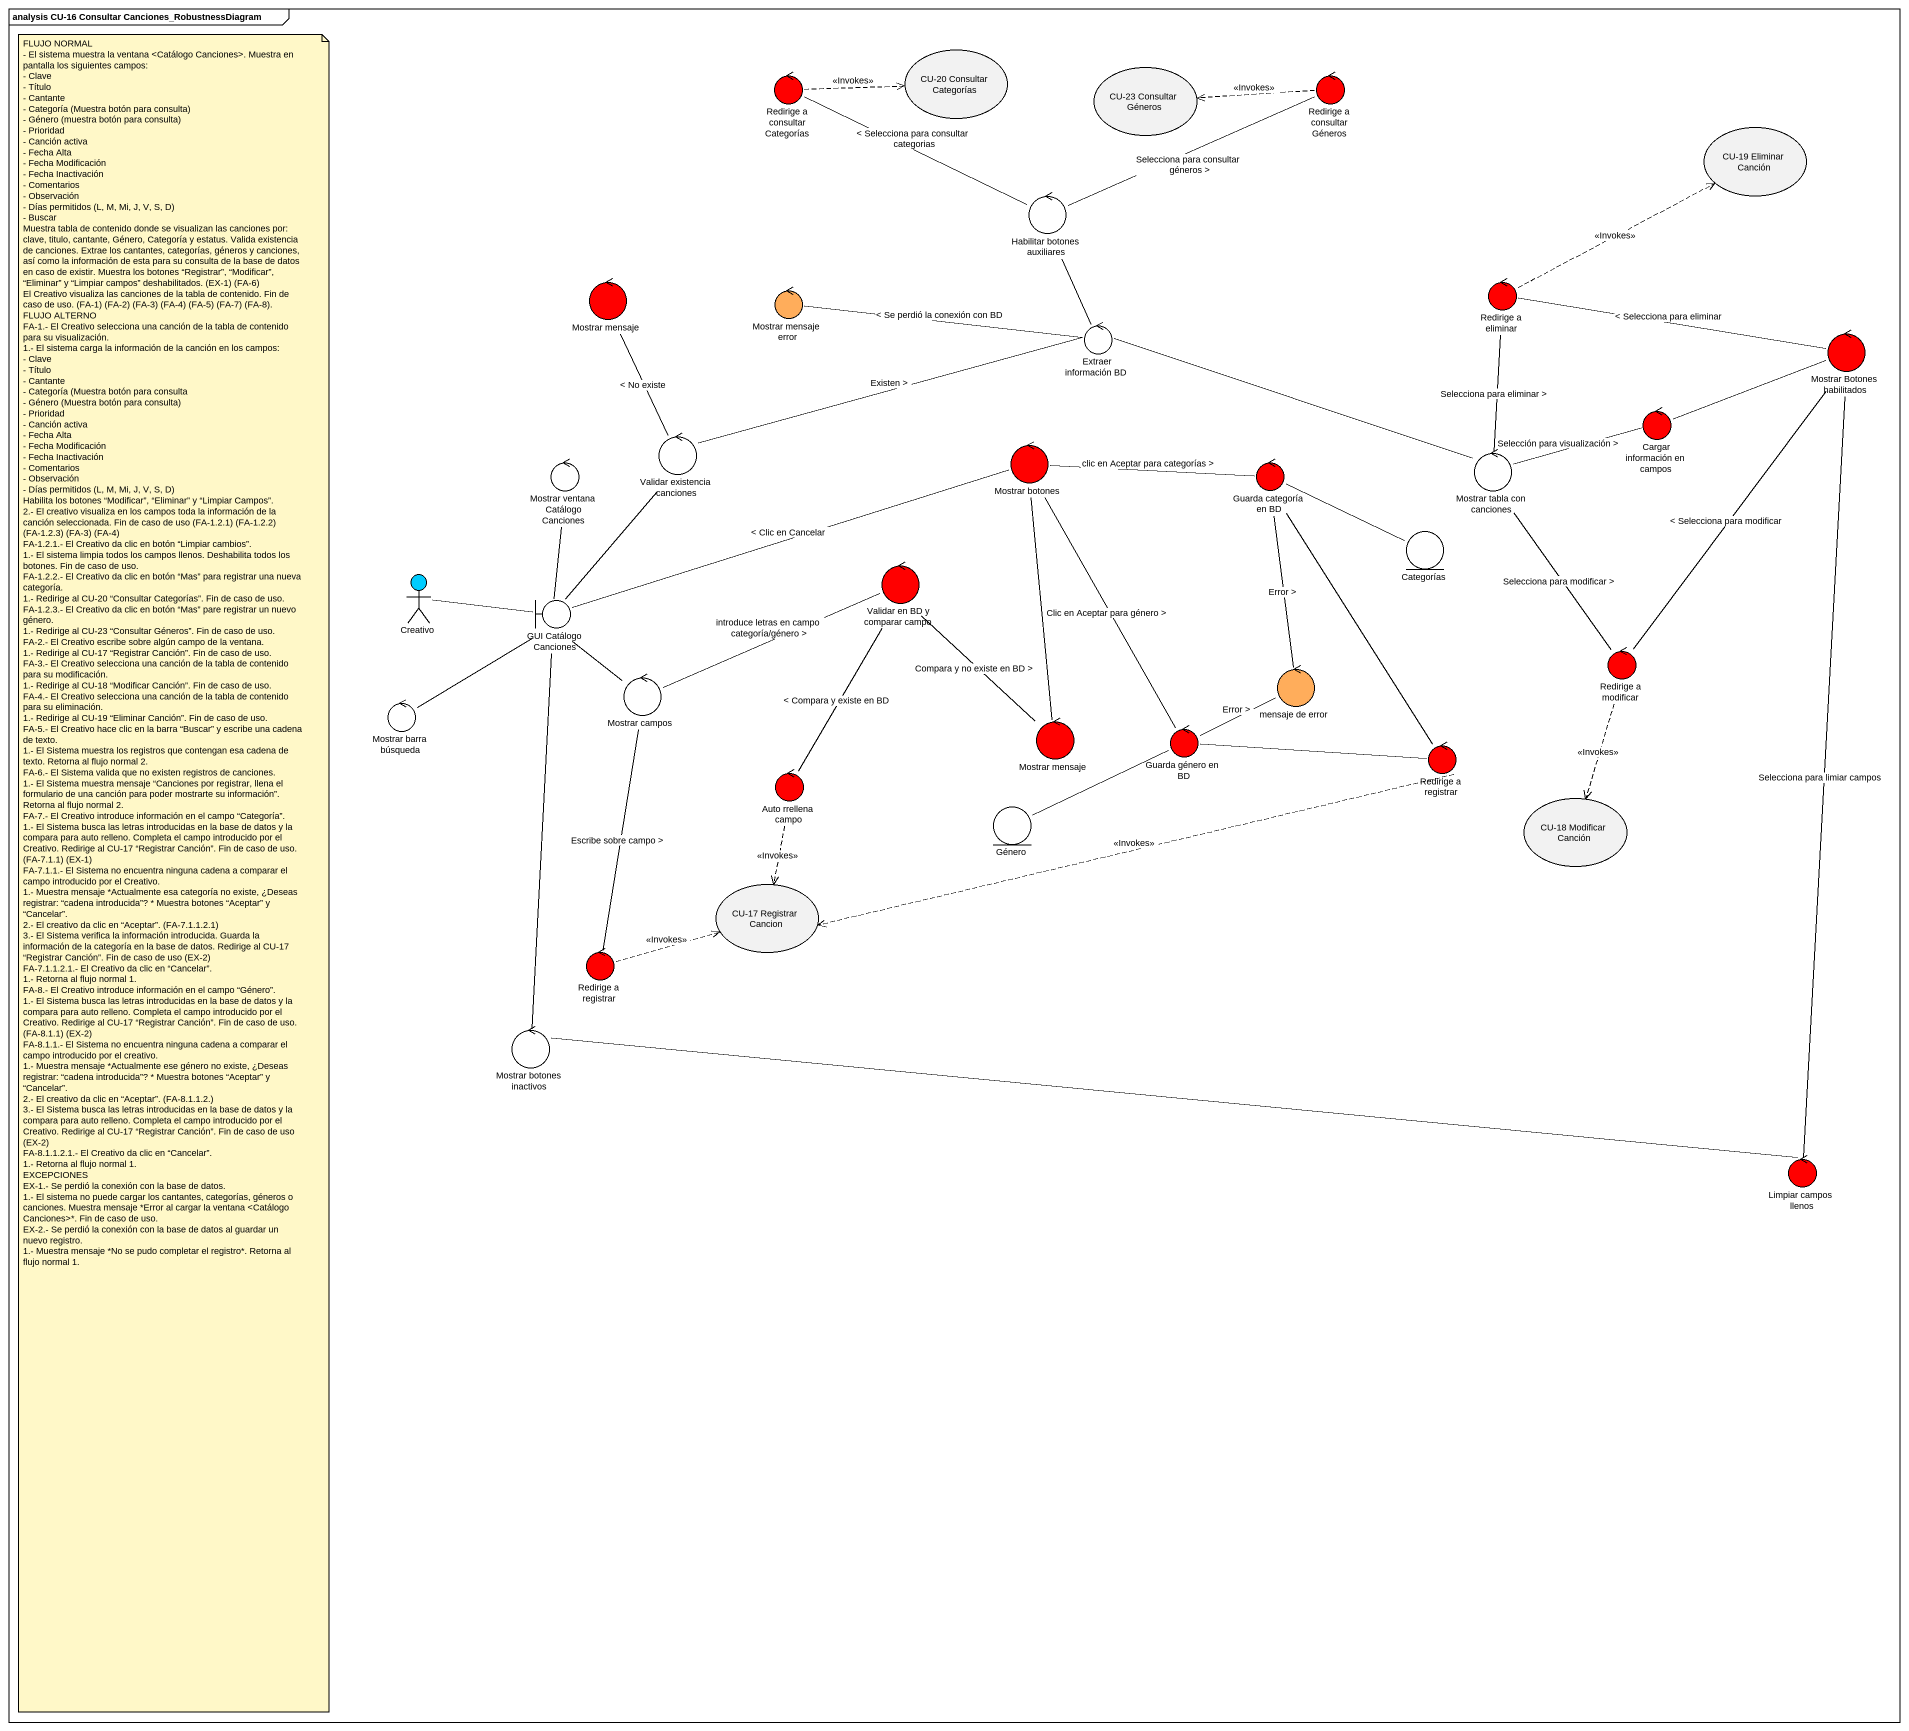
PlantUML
@startuml
mainframe analysis CU-16 Consultar Canciones_RobustnessDiagram
control "Redirige a consultar Categorías" as Redirige_a_consultar #FF0000
usecase "CU-20 Consultar Categorías" as CU_20_Consultar_Categorías
usecase "CU-23 Consultar Géneros" as CU_23_Consultar_Géneros
control "Redirige a consultar Géneros" as Redirige_a_consultar_Géneros #FF0000
usecase "CU-19 Eliminar Canción" as CU_19_Eliminar_Canción
control "Habilitar botones auxiliares" as Habilitar_botones_auxiliares
control "Mostrar mensaje" as Mostrar_mensaje #FF0000
control "Mostrar mensaje error" as Mostrar_mensaje_error #FFAD5B
control "Redirige a eliminar" as Redirige_a_eliminar #FF0000
control "Extraer información BD" as Extraer_información_BD
control "Mostrar Botones habilitados" as Mostrar_Botones_habilitados #FF0000
control "Cargar información en campos" as Cargar_información_en_campos #FF0000
control "Mostrar ventana Catálogo Canciones" as Mostrar_ventana_Catálogo
control "Validar existencia canciones" as Validar_existencia_canciones
control "Mostrar botones" as Mostrar_botones #FF0000
control "Guarda categoría en BD" as Guarda_categoría_en_BD #FF0000
control "Mostrar tabla con canciones" as Mostrar_tabla_con_canciones
entity Categorías
actor Creativo #00CCFF
control "Validar en BD y comparar campo" as Validar_en_BD_y_comparar #FF0000
boundary "GUI Catálogo Canciones" as GUI_Catálogo_Canciones
control "Redirige a modificar" as Redirige_a_modificar #FF0000
control "Mostrar barra búsqueda" as Mostrar_barra_búsqueda
control "Mostrar campos" as Mostrar_campos
control "mensaje de error" as mensaje_de_error #FFAD5B
control "Mostrar mensaje" as Mostrar_mensaje_2 #FF0000
control "Guarda género en BD" as Guarda_género_en_BD #FF0000
control "Auto rrellena campo" as Auto_rrellena_campo #FF0000
control "Redirige a registrar" as Redirige_a_registrar #FF0000
entity Género
usecase "CU-18 Modificar Canción" as CU_18_Modificar_Canción
usecase "CU-17 Registrar Cancion" as CU_17_Registrar_Cancion
control "Redirige a registrar" as Redirige_a_registrar_2 #FF0000
control "Mostrar botones inactivos" as Mostrar_botones_inactivos
control "Limpiar campos llenos" as Limpiar_campos_llenos #FF0000
Redirige_a_consultar .right.> CU_20_Consultar_Categorías : <<Invokes>>
Redirige_a_consultar_Géneros .left.> CU_23_Consultar_Géneros : <<Invokes>>
Habilitar_botones_auxiliares -left- Redirige_a_consultar : < Selecciona para consultar categorias
Habilitar_botones_auxiliares -right- Redirige_a_consultar_Géneros : Selecciona para consultar géneros >
Redirige_a_eliminar .right.> CU_19_Eliminar_Canción : <<Invokes>>
Extraer_información_BD -up- Habilitar_botones_auxiliares
Extraer_información_BD -left- Mostrar_mensaje_error : < Se perdió la conexión con BD
Extraer_información_BD -right- Mostrar_tabla_con_canciones
Mostrar_Botones_habilitados -left- Redirige_a_eliminar : < Selecciona para eliminar
Mostrar_Botones_habilitados -- Redirige_a_modificar : < Selecciona para modificar
Mostrar_Botones_habilitados -- Limpiar_campos_llenos : Selecciona para limiar campos
Cargar_información_en_campos -right- Mostrar_Botones_habilitados
Validar_existencia_canciones -up- Mostrar_mensaje : < No existe
Validar_existencia_canciones -right- Extraer_información_BD : Existen >
Mostrar_botones -right- Guarda_categoría_en_BD : clic en Aceptar para categorías >
Mostrar_botones -left- GUI_Catálogo_Canciones : < Clic en Cancelar
Mostrar_botones -- Guarda_género_en_BD : Clic en Aceptar para género >
Guarda_categoría_en_BD -right- Categorías
Guarda_categoría_en_BD -- mensaje_de_error : Error >
Guarda_categoría_en_BD -- Redirige_a_registrar
Mostrar_tabla_con_canciones -up- Redirige_a_eliminar : Selecciona para eliminar >
Mostrar_tabla_con_canciones -right- Cargar_información_en_campos : Selección para visualización >
Mostrar_tabla_con_canciones -- Redirige_a_modificar : Selecciona para modificar >
Creativo -right- GUI_Catálogo_Canciones
Validar_en_BD_y_comparar -- Mostrar_mensaje_2 : Compara y no existe en BD >
Validar_en_BD_y_comparar -- Auto_rrellena_campo : < Compara y existe en BD
GUI_Catálogo_Canciones -up- Mostrar_ventana_Catálogo
GUI_Catálogo_Canciones -up- Validar_existencia_canciones
GUI_Catálogo_Canciones -- Mostrar_barra_búsqueda
GUI_Catálogo_Canciones -- Mostrar_campos
GUI_Catálogo_Canciones -- Mostrar_botones_inactivos
Redirige_a_modificar ..> CU_18_Modificar_Canción : <<Invokes>>
Mostrar_campos -right- Validar_en_BD_y_comparar : introduce letras en campo categoría/género >
Mostrar_campos -- Redirige_a_registrar_2 : Escribe sobre campo >
Mostrar_mensaje_2 -up- Mostrar_botones
Guarda_género_en_BD -right- mensaje_de_error : Error >
Guarda_género_en_BD -right- Redirige_a_registrar
Guarda_género_en_BD -left- Género
Auto_rrellena_campo ..> CU_17_Registrar_Cancion : <<Invokes>>
Redirige_a_registrar .left.> CU_17_Registrar_Cancion : <<Invokes>>
Redirige_a_registrar_2 .right.> CU_17_Registrar_Cancion : <<Invokes>>
Limpiar_campos_llenos -left- Mostrar_botones_inactivos
note as N1
  FLUJO NORMAL
  - El sistema muestra la ventana <Catálogo Canciones>. Muestra en pantalla los siguientes campos:
  - Clave
  - Título
  - Cantante
  - Categoría (Muestra botón para consulta)
  - Género (muestra botón para consulta)
  - Prioridad
  - Canción activa
  - Fecha Alta
  - Fecha Modificación
  - Fecha Inactivación
  - Comentarios
  - Observación
  - Días permitidos (L, M, Mi, J, V, S, D)
  - Buscar
  Muestra tabla de contenido donde se visualizan las canciones por: clave, titulo, cantante, Género, Categoría y estatus. Valida existencia de canciones. Extrae los cantantes, categorías, géneros y canciones, así como la información de esta para su consulta de la base de datos en caso de existir. Muestra los botones “Registrar”, “Modificar”, “Eliminar” y “Limpiar campos” deshabilitados. (EX-1) (FA-6)
  El Creativo visualiza las canciones de la tabla de contenido. Fin de caso de uso. (FA-1) (FA-2) (FA-3) (FA-4) (FA-5) (FA-7) (FA-8).
  FLUJO ALTERNO
  FA-1.- El Creativo selecciona una canción de la tabla de contenido para su visualización.
  1.- El sistema carga la información de la canción en los campos:
  - Clave
  - Título
  - Cantante
  - Categoría (Muestra botón para consulta
  - Género (Muestra botón para consulta)
  - Prioridad
  - Canción activa
  - Fecha Alta
  - Fecha Modificación
  - Fecha Inactivación
  - Comentarios
  - Observación
  - Días permitidos (L, M, Mi, J, V, S, D)
  Habilita los botones “Modificar”, “Eliminar” y “Limpiar Campos”.
  2.- El creativo visualiza en los campos toda la información de la canción seleccionada. Fin de caso de uso (FA-1.2.1) (FA-1.2.2) (FA-1.2.3) (FA-3) (FA-4)
  FA-1.2.1.- El Creativo da clic en botón “Limpiar cambios”.
  1.- El sistema limpia todos los campos llenos. Deshabilita todos los botones. Fin de caso de uso.
  FA-1.2.2.- El Creativo da clic en botón “Mas” para registrar una nueva categoría.
  1.- Redirige al CU-20 “Consultar Categorías”. Fin de caso de uso.
  FA-1.2.3.- El Creativo da clic en botón “Mas” pare registrar un nuevo género.
  1.- Redirige al CU-23 “Consultar Géneros”. Fin de caso de uso.
  FA-2.- El Creativo escribe sobre algún campo de la ventana.
  1.- Redirige al CU-17 “Registrar Canción”. Fin de caso de uso.
  FA-3.- El Creativo selecciona una canción de la tabla de contenido para su modificación.
  1.- Redirige al CU-18 “Modificar Canción”. Fin de caso de uso.
  FA-4.- El Creativo selecciona una canción de la tabla de contenido para su eliminación.
  1.- Redirige al CU-19 “Eliminar Canción”. Fin de caso de uso.
  FA-5.- El Creativo hace clic en la barra “Buscar” y escribe una cadena de texto.
  1.- El Sistema muestra los registros que contengan esa cadena de texto. Retorna al flujo normal 2.
  FA-6.- El Sistema valida que no existen registros de canciones.
  1.- El Sistema muestra mensaje “Canciones por registrar, llena el formulario de una canción para poder mostrarte su información”. Retorna al flujo normal 2.
  FA-7.- El Creativo introduce información en el campo “Categoría”.
  1.- El Sistema busca las letras introducidas en la base de datos y la compara para auto relleno. Completa el campo introducido por el Creativo. Redirige al CU-17 “Registrar Canción”. Fin de caso de uso. (FA-7.1.1) (EX-1)
  FA-7.1.1.- El Sistema no encuentra ninguna cadena a comparar el campo introducido por el Creativo.
  1.- Muestra mensaje *Actualmente esa categoría no existe, ¿Deseas registrar: “cadena introducida”? * Muestra botones “Aceptar” y “Cancelar”.
  2.- El creativo da clic en “Aceptar”. (FA-7.1.1.2.1)
  3.- El Sistema verifica la información introducida. Guarda la información de la categoría en la base de datos. Redirige al CU-17 “Registrar Canción”. Fin de caso de uso (EX-2)
  FA-7.1.1.2.1.- El Creativo da clic en “Cancelar”.
  1.- Retorna al flujo normal 1.
  FA-8.- El Creativo introduce información en el campo “Género”.
  1.- El Sistema busca las letras introducidas en la base de datos y la compara para auto relleno. Completa el campo introducido por el Creativo. Redirige al CU-17 “Registrar Canción”. Fin de caso de uso. (FA-8.1.1) (EX-2)
  FA-8.1.1.- El Sistema no encuentra ninguna cadena a comparar el campo introducido por el creativo.
  1.- Muestra mensaje *Actualmente ese género no existe, ¿Deseas registrar: “cadena introducida”? * Muestra botones “Aceptar” y “Cancelar”.
  2.- El creativo da clic en “Aceptar”. (FA-8.1.1.2.)
  3.- El Sistema busca las letras introducidas en la base de datos y la compara para auto relleno. Completa el campo introducido por el Creativo. Redirige al CU-17 “Registrar Canción”. Fin de caso de uso (EX-2)
  FA-8.1.1.2.1.- El Creativo da clic en “Cancelar”.
  1.- Retorna al flujo normal 1.
  EXCEPCIONES
  EX-1.- Se perdió la conexión con la base de datos.
  1.- El sistema no puede cargar los cantantes, categorías, géneros o canciones. Muestra mensaje *Error al cargar la ventana <Catálogo Canciones>*. Fin de caso de uso.
  EX-2.- Se perdió la conexión con la base de datos al guardar un nuevo registro.
  1.- Muestra mensaje *No se pudo completar el registro*. Retorna al flujo normal 1.
end note
@enduml
